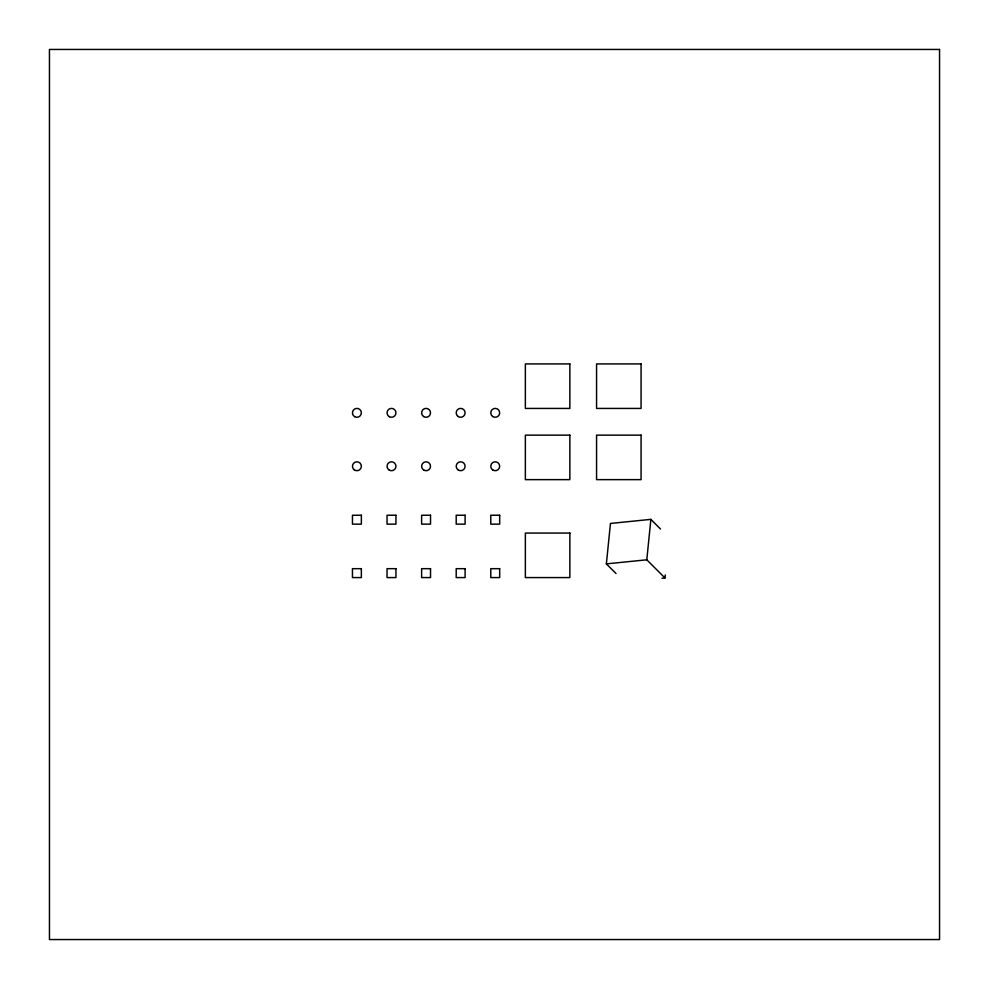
<?xml version="1.0" encoding="UTF-8"?>
<svg xmlns="http://www.w3.org/2000/svg" width="989" height="989" viewBox="0 0 989 989"><rect width="100%" height="100%" fill="white"/><g stroke="black" fill="none" stroke-linecap="round" stroke-linejoin="round"><path stroke-width="1.48" d="M615.999 573.496L606.368 563.878L610.46 523.453L650.873 519.373L660.504 528.991M661.975 578.268L664.967 577.959L646.794 559.799L650.873 519.373M664.967 577.959L665.263 574.968M606.368 563.878L646.794 559.799M939.55 49.45L49.45 49.45L49.45 939.55L939.55 939.55L939.55 49.45M569.862 363.927L525.357 363.927L525.357 408.432L569.862 408.432L569.862 363.927M641.07 363.927L596.565 363.927L596.565 408.432L641.07 408.432L641.07 363.927M569.862 435.135L525.357 435.135L525.357 479.64L569.862 479.64L569.862 435.135M641.07 435.135L596.565 435.135L596.565 479.64L641.07 479.64L641.07 435.135M361.356 515.244L352.455 515.244L352.455 524.145L361.356 524.145L361.356 515.244M395.946 515.244L387.045 515.244L387.045 524.145L395.946 524.145L395.946 515.244M430.524 515.244L421.623 515.244L421.623 524.145L430.524 524.145L430.524 515.244M465.102 515.244L456.201 515.244L456.201 524.145L465.102 524.145L465.102 515.244M499.68 515.244L490.779 515.244L490.779 524.145L499.68 524.145L499.68 515.244M569.862 533.071L525.357 533.071L525.357 577.576L569.862 577.576L569.862 533.071M361.356 568.675L352.455 568.675L352.455 577.576L361.356 577.576L361.356 568.675M395.946 568.675L387.045 568.675L387.045 577.576L395.946 577.576L395.946 568.675M430.524 568.675L421.623 568.675L421.623 577.576L430.524 577.576L430.524 568.675M465.102 568.675L456.201 568.675L456.201 577.576L465.102 577.576L465.102 568.675M499.68 568.675L490.779 568.675L490.779 577.576L499.68 577.576L499.68 568.675M493.004 470.121A4.451 4.451 0 0 0 499.68 466.264A4.451 4.451 0 0 0 493.004 462.407A4.451 4.451 0 0 0 493.004 470.121M492.732 416.517A4.451 4.451 0 0 0 499.668 413.155A4.451 4.451 0 0 0 493.288 408.828A4.451 4.451 0 0 0 492.732 416.517M458.154 416.517A4.451 4.451 0 0 0 465.09 413.155A4.451 4.451 0 0 0 458.711 408.828A4.451 4.451 0 0 0 458.154 416.517M458.426 470.121A4.451 4.451 0 0 0 465.102 466.264A4.451 4.451 0 0 0 458.426 462.407A4.451 4.451 0 0 0 458.426 470.121M423.576 416.517A4.451 4.451 0 0 0 430.512 413.155A4.451 4.451 0 0 0 424.12 408.828A4.451 4.451 0 0 0 423.576 416.517M423.848 470.121A4.451 4.451 0 0 0 430.524 466.264A4.451 4.451 0 0 0 423.848 462.407A4.451 4.451 0 0 0 423.848 470.121M389.27 416.69A4.451 4.451 0 0 0 395.946 412.833A4.451 4.451 0 0 0 389.27 408.976A4.451 4.451 0 0 0 389.27 416.69M389.27 470.121A4.451 4.451 0 0 0 395.946 466.264A4.451 4.451 0 0 0 389.27 462.407A4.451 4.451 0 0 0 389.27 470.121M354.68 416.69A4.451 4.451 0 0 0 361.356 412.833A4.451 4.451 0 0 0 354.68 408.976A4.451 4.451 0 0 0 354.68 416.69M354.421 469.948A4.451 4.451 0 0 0 361.356 466.585A4.451 4.451 0 0 0 354.964 462.259A4.451 4.451 0 0 0 354.421 469.948"/></g></svg>
